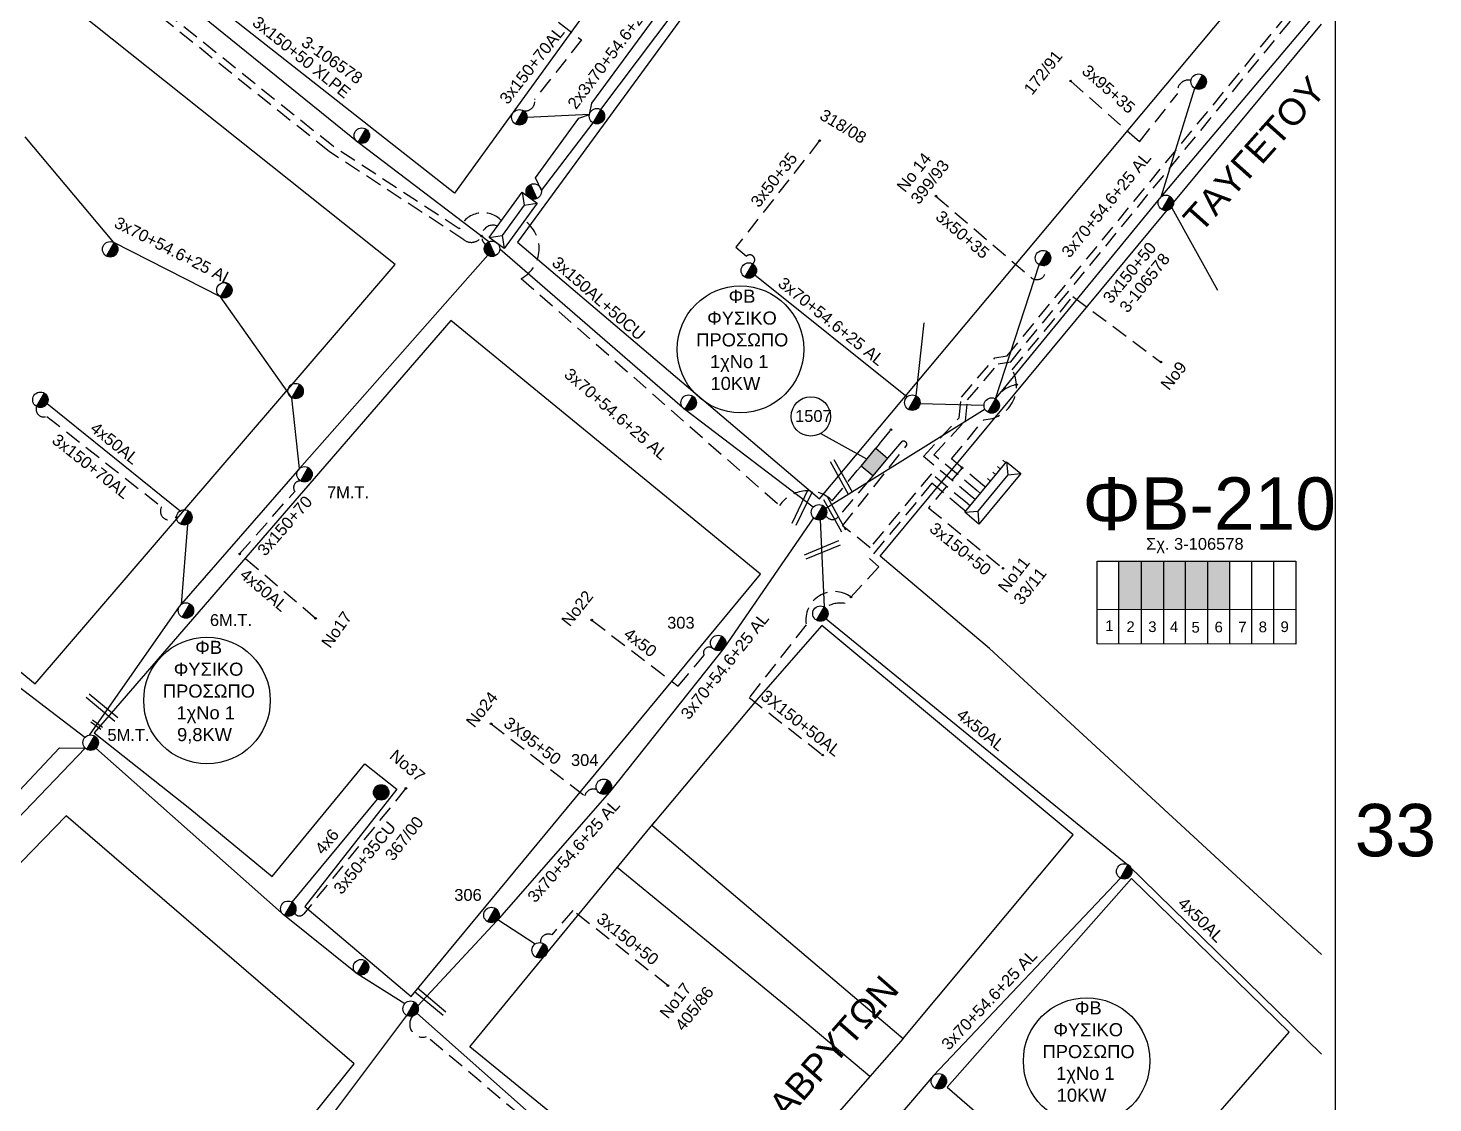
# Model space of a CAD drawing. Header units: millimetres. Extents: x 1020 to 3238, y 796 to 1818.
# Drawn here: x 2811.5 to 3026, y 950.6 to 1114.7 of the extents above; entities that cross this region are included whole.
import ezdxf
from ezdxf.enums import TextEntityAlignment as Align

# ---------------------------------------------------------------- set-up
doc = ezdxf.new("R2010")
doc.units = ezdxf.units.MM
doc.linetypes.add('DASHED', pattern=[19.05, 12.7, -6.35])
for name, color, linetype, lineweight in [('3x150+50', 7, 'Continuous', 30), ('3x150+50 XLPE', 7, 'SYN_LINE', 30), ('3X150+50AL', 7, 'Continuous', 30), ('3x150+70', 7, 'Continuous', 30), ('3x150+70AL', 7, 'DASHED', 30), ('3x150AL+50CU', 7, 'Continuous', 30), ('3x50+35', 7, 'Continuous', 30), ('3x70+54.6+25 AL', 7, 'SYN_LINE', 30), ('3x95+35', 7, 'Continuous', 30), ('3X95+50', 7, 'Continuous', 30), ('4x50', 7, 'Continuous', 30), ('4x50+16', 7, 'Continuous', 30), ('4x50+16AL', 7, 'Continuous', 30), ('4x50AL', 7, 'Continuous', 30), ('Υπόβαθρο ΔΕΗ', 7, 'Continuous', 30)]:
    doc.layers.add(name, color=color, linetype=linetype, lineweight=lineweight)
for name, color, linetype in [('3x50+35CU', 7, 'Continuous'), ('Link Box 4 Διευθύνσεων', 7, 'Continuous'), ('Pillar OTE', 7, 'Continuous'), ('text οδών', 7, 'Continuous'), ('text_kalodion', 7, 'Continuous'), ('Άγνωστα', 7, 'Continuous'), ('ΑΓΝΩΣΤΟ ΕΝΑΕΡΙΟ ΚΑΛΩΔΙΟ', 7, 'Continuous'), ('Επιγραφές - Σχήματα', 7, 'Continuous'), ('Καλώδια ΧΤ   3x150AL+50CU', 7, 'DASHED'), ('Μηχανική τομή', 7, 'Continuous'), ('Στύλος Ξύλινος', 7, 'Continuous'), ('Στύλος Ξύλινος @ 1', 7, 'Continuous'), ('Στύλος ΦΜ', 7, 'Continuous'), ('Στύλος ΦΜ @ 1', 7, 'Continuous'), ('Συνδέσεις', 7, 'Continuous'), ('Τομή', 7, 'Continuous'), ('Υποσταθμός εναέριος 2 στύλων', 7, 'Continuous'), ('Υποσταθμός πόλεως', 7, 'Continuous')]:
    doc.layers.add(name, color=color, linetype=linetype)
doc.styles.add('arial', font='arial.ttf')
doc.styles.get("Standard").update_dxf_attribs({"font": 'arial.ttf'})
doc.linetypes.add('SYN_LINE', pattern='A,0.5,-0.0001,["/\\/\\/\\/",Standard,S=0.1,R=0,X=0,Y=-0.05],-0.25', length=0.7501)

# ---------------------------------------------------------------- blocks, each defined once
blk = doc.blocks.new('ΥΠΑΡΧΩΝ ΤΣΙΜΕΝΤΕΝΙΟΣ ΣΤΥΛΟΣ')
at = {"layer": 'Στύλος ΦΜ'}
blk.add_hatch(color=7, dxfattribs=at).paths.add_polyline_path([(-1.29, -2.28, 0.574793), (2.62, 0, 0.268822), (1.3, 2.27)])
at = {"layer": 'Στύλος ΦΜ', "color": 7}
blk.add_line((-1.29, -2.28), (1.3, 2.27), dxfattribs=at)
blk.add_circle((0, 0), 2.62, dxfattribs=at)
at = {"layer": 'Στύλος ΦΜ', "flags": 4}
for tag, p in [('ΑΡΙΘΜΟΣ', (-4.68, 8.05)), ('ΤΥΠΟΣ', (-4.91, 3.03))]:
    blk.add_attdef(tag, p, '', height=4, dxfattribs=at)
blk = doc.blocks.new('ΥΠΟΣΤΑΘΜΟΣ ΕΝΑΕΡΙΟΣ ΕΠΙ 2 ΣΤΥΛΩΝ')
at = {"layer": 'Υποσταθμός εναέριος 2 στύλων', "linetype": 'Continuous'}
for points in [[(-11.97, -2.11, 0.574793), (-8.45, -0.07, 0.268822), (-9.64, 1.98)], [(9.68, -2.15, 0.574793), (13.19, -0.1, 0.268822), (12.01, 1.95)]]:
    blk.add_hatch(color=256, dxfattribs=at).paths.add_polyline_path(points)
for p, q in [((-11.97, -2.11), (-9.64, 1.98)), ((9.68, -2.15), (12.01, 1.95))]:
    blk.add_line(p, q, dxfattribs=at)
for centre in [(-10.81, -0.07), (10.84, -0.1)]:
    blk.add_circle(centre, 2.36, dxfattribs=at)
at = {"layer": 'Υποσταθμός πόλεως', "linetype": 'Continuous', "ltscale": 40}
blk.add_lwpolyline([(-8.57, 2.82), (8.57, 2.82), (8.57, -2.82), (-8.57, -2.82)], close=True, dxfattribs=at)
for points in [[(-5.75, 0), (-8.57, 2.82)], [(-8.57, -2.82), (-5.75, 0)], [(-5.75, 0), (5.75, 0)], [(5.75, 0), (8.57, 2.82)], [(8.57, -2.82), (5.75, 0)]]:
    blk.add_lwpolyline(points, dxfattribs=at)
at = {"layer": 'Υποσταθμός εναέριος 2 στύλων', "ltscale": 40, "flags": 1}
for tag, p in [('ΜΕΤΑΣΧΗΜΑΤΙΣΜΟΣ', (14.09, 2.51)), ('ΙΣΧΥΣ', (14.07, -0.28)), ('ΑΡΙΘΜΟΣ', (14.19, -3))]:
    blk.add_attdef(tag, p, '', height=1.8, dxfattribs=at)
blk = doc.blocks.new('ΥΠΑΡΧΩΝ ΞΥΛΙΝΟΣ ΣΤΥΛΟΣ')
at = {"layer": 'Στύλος Ξύλινος'}
h = blk.add_hatch(color=7, dxfattribs=at)
h.paths.add_polyline_path([(-2.62, 0, 0.270008), (-1.29, -2.28), (1.3, 2.27, 0.576266)])
h.paths.add_polyline_path([(-1.29, -2.28, 0.574793), (2.62, 0, 0.268822), (1.3, 2.27)])
at = {"layer": 'Στύλος Ξύλινος', "color": 7}
blk.add_line((-1.29, -2.28), (1.3, 2.27), dxfattribs=at)
blk.add_circle((0, 0), 2.62, dxfattribs=at)
at = {"layer": 'Στύλος Ξύλινος', "flags": 4}
for tag, p in [('ΑΡΙΘΜΟΣ', (-4.91, 8.6)), ('ΤΥΠΟΣ', (-4.85, 3.39))]:
    blk.add_attdef(tag, p, '', height=4, dxfattribs=at)
blk = doc.blocks.new('LINK BOX 4 ΑΝΑΧΩΡΗΣΕΩΝ')
at = {"layer": 'Link Box 4 Διευθύνσεων', "ltscale": 40}
blk.add_hatch(color=256, dxfattribs=at).paths.add_polyline_path([(-3.54, 0), (-3.54, -4.67), (3.54, -4.67), (3.54, 0)])
for p, q in [((-3.54, 0), (-5.33, 0)), ((5.33, 0), (3.54, 0)), ((-3.54, -4.67), (-5.33, -4.67)), ((5.33, -4.67), (3.54, -4.67))]:
    blk.add_line(p, q, dxfattribs=at)
blk.add_lwpolyline([(-3.54, -4.67), (-3.54, 0), (3.54, 0), (3.54, -4.67)], close=True, dxfattribs=at)
blk = doc.blocks.new('ΥΠΟΣΤΑΘΜΟΣ ΠΟΛΕΩΣ 9 ΑΝΑΧΩΡΗΣΕΩΝ')
at = {"layer": 'Υποσταθμός πόλεως', "ltscale": 40}
for p, q in [((-9.63, -2.82), (-9.63, -4)), ((-7.12, -2.82), (-7.12, -4)), ((-4.84, -2.82), (-4.84, -4)), ((-2.36, -2.82), (-2.36, -4)), ((0.09, -2.82), (0.09, -4)), ((2.55, -2.82), (2.55, -4)), ((5.02, -2.82), (5.02, -4)), ((7.48, -2.82), (7.48, -4)), ((9.61, -2.82), (9.61, -4))]:
    blk.add_line(p, q, dxfattribs=at)
blk.add_lwpolyline([(-10.02, 2.82), (10.02, 2.82), (10.02, -2.82), (-10.02, -2.82)], close=True, dxfattribs=at)
for points in [[(-7.21, 0), (-10.02, 2.82)], [(-10.02, -2.82), (-7.21, 0)], [(-7.21, 0), (7.21, 0)], [(7.21, 0), (10.02, 2.82)], [(10.02, -2.82), (7.21, 0)]]:
    blk.add_lwpolyline(points, dxfattribs=at)
at = {"layer": 'Υποσταθμός πόλεως', "linetype": 'SYN_LINE', "ltscale": 40, "flags": 1}
for tag, p in [('ΜΕΤΑΣΧΗΜΑΤΙΣΜΟΣ', (10.79, 1.71)), ('ΙΣΧΥΣ', (10.77, -1.08)), ('ΑΡΙΘΜΟΣ', (10.89, -3.8))]:
    blk.add_attdef(tag, p, '', height=1.8, dxfattribs=at)
blk = doc.blocks.new('ΤΟΜΗ')
at = {"layer": 'Τομή', "ltscale": 40}
for p, q in [((-5.68, 0), (17.06, 0)), ((-5.68, -2.77), (17.06, -2.77))]:
    blk.add_line(p, q, dxfattribs=at)
blk = doc.blocks.new('_ΣΥΝΔΕΣΗ')
at = {"layer": 'Συνδέσεις', "linetype": 'SYN_LINE', "ltscale": 40}
blk.add_hatch(color=256, dxfattribs=at).paths.add_polyline_path([(0.5, -0.01, 1), (-0.5, -0.01, 1)])
at = {"layer": 'Συνδέσεις'}
blk.add_circle((0, -0.01), 0.5, dxfattribs=at)
blk = doc.blocks.new('ΜΗΧΑΝΙΚΗ ΤΟΜΗ')
at = {"layer": 'Μηχανική τομή', "ltscale": 40}
for p, q in [((-1.89, 0.78), (5.68, 0.78)), ((-1.89, -0.78), (5.68, -0.78))]:
    blk.add_line(p, q, dxfattribs=at)

msp = doc.modelspace()

# ---------------------------------------------------------------- hatches: boundary and pattern name
at = {"layer": 'Καλώδια ΧΤ   3x150AL+50CU', "linetype": 'DASHED', "lineweight": -3, "ltscale": 0.2}
h = msp.add_hatch(color=6, dxfattribs=at)
h.dxf.hatch_style = 1
h.paths.add_polyline_path([(2981.52, 1033.31), (2978.08, 1033.31), (2978.08, 1025.95), (2981.51, 1025.95)])
h = msp.add_hatch(color=27, dxfattribs=at)
h.dxf.hatch_style = 1
h.paths.add_polyline_path([(2981.51, 1025.95), (2984.95, 1025.95), (2984.95, 1033.31), (2981.52, 1033.31)])
h = msp.add_hatch(color=85, dxfattribs=at)
h.dxf.hatch_style = 1
h.paths.add_polyline_path([(2988.25, 1033.31), (2984.95, 1033.31), (2984.95, 1025.95), (2988.25, 1025.94)])
h = msp.add_hatch(color=1, dxfattribs=at)
h.dxf.hatch_style = 1
h.paths.add_polyline_path([(2988.25, 1025.94), (2991.64, 1025.94), (2991.64, 1033.31), (2988.25, 1033.31)])
h = msp.add_hatch(color=62, dxfattribs=at)
h.dxf.hatch_style = 1
h.paths.add_polyline_path([(2991.64, 1025.94), (2995.03, 1025.94), (2995.04, 1033.31), (2991.64, 1033.31)])

# ---------------------------------------------------------------- linework, layer by layer
at = {"lineweight": -3}
msp.add_lwpolyline([(1059.16, 1801.46), (3011.12, 1801.46), (3011.12, 806.84), (1059.16, 806.84)], close=True, dxfattribs=at)
at = {"lineweight": -3, "ltscale": 0.2}
for centre in [(2920.27, 1065.63), (2838.78, 1012.02), (2973.15, 956.97)]:
    msp.add_circle(centre, 9.67, dxfattribs=at)
at = {"layer": '3x150+50', "color": 6, "linetype": 'DASHED', "lineweight": -3, "ltscale": 0.2}
msp.add_lwpolyline([(2955.67, 1043.07), (2948.21, 1049.26), (2953.66, 1055.16), (2954.01, 1058.35), (2959.11, 1064.32), (2961.03, 1064.65), (3006.73, 1120.3, -0.31202), (3009, 1123.9, -0.31202)], format="xyb", dxfattribs=at)
at = {"layer": '3x150+50', "color": 27, "linetype": 'DASHED', "lineweight": -3, "ltscale": 0.2}
msp.add_lwpolyline([(2956.45, 1044.02), (2949.82, 1049.52), (2954.62, 1054.72), (2954.97, 1057.93), (2959.63, 1063.4), (2961.56, 1063.73), (3007.74, 1119.96)], dxfattribs=at)
at = {"layer": '3x150+50', "color": 62, "linetype": 'DASHED', "lineweight": -3, "ltscale": 0.2}
for points in [[(2957.24, 1044.96), (2952.51, 1048.89), (2957.43, 1054.89, 0.566209), (2961.79, 1062.51), (2971.06, 1073.7), (2984.5, 1063.69)], [(2962.44, 1060.24, 0.209659), (2959.24, 1058.08, -1.685912)]]:
    msp.add_lwpolyline(points, format="xyb", dxfattribs=at)
at = {"layer": '3x150+50', "color": 85, "linetype": 'DASHED', "lineweight": -3, "ltscale": 0.2}
for points in [[(2954.88, 1042.12), (2949.43, 1046.64), (2940.06, 1035.35), (2935.87, 1038.68), (2945.65, 1050.93, 0.784298), (2944.85, 1051.49), (2943.32, 1049.72)], [(2939.9, 1045.63), (2935.26, 1040.09, -0.499717), (2933.31, 1040.2, -1.106299)], [(2909.18, 968.5), (2894.68, 979.95), (2891.43, 976.24, 0.592103), (2889.72, 975.05, -32.003081)]]:
    msp.add_lwpolyline(points, format="xyb", dxfattribs=at)
msp.add_lwpolyline([(2941.53, 1051.22), (2943.26, 1053.35)], dxfattribs=at)
at = {"layer": '3x150+50', "color": 62, "linetype": 'DASHED', "lineweight": -3, "ltscale": 0.2}
msp.add_lwpolyline([(2954.12, 1047.56), (2949, 1041.44), (2960.37, 1032.21)], dxfattribs=at)
at = {"layer": '3x150+50', "color": 1, "linetype": 'DASHED', "lineweight": -3, "ltscale": 0.2}
msp.add_lwpolyline([(2954.2, 1041.3), (2949.52, 1045.18), (2940, 1033.72), (2941.39, 1032.43), (2936.27, 1026.85, 0.189457), (2933.24, 1026.19, -35.831577)], format="xyb", dxfattribs=at)
at = {"layer": '3x150+50 XLPE', "color": 62, "linetype": 'DASHED', "lineweight": -3, "ltscale": 0.2}
msp.add_lwpolyline([(2883.76, 1085.27, 0.544384), (2877.31, 1084.04), (2858.03, 1096.63), (2788.52, 1152.28, -0.333181), (2789.91, 1162.23), (2806.19, 1192.05, 0.495779), (2805.28, 1194.08)], format="xyb", dxfattribs=at)
at = {"layer": '3x150+50 XLPE', "color": 2, "linetype": 'DASHED', "lineweight": -3, "ltscale": 0.2}
for points in [[(2880.75, 1082.92, -0.475461), (2878.02, 1082.37), (2857.44, 1095.82), (2786.53, 1152.59, -0.358511), (2785.43, 1157.82, -2.669737)], [(2881.32, 1081.6, -0.854531), (2883.16, 1084.44, 4.287496)]]:
    msp.add_lwpolyline(points, format="xyb", dxfattribs=at)
at = {"layer": '3X150+50AL', "color": 1, "linetype": 'DASHED', "lineweight": -3, "ltscale": 0.2}
msp.add_lwpolyline([(2937.16, 1027.82, 0.671295), (2930.32, 1023.58), (2921.6, 1012.49), (2932.83, 1003.69)], format="xyb", dxfattribs=at)
at = {"layer": '3x150+70', "color": 85, "linetype": 'DASHED', "lineweight": -3, "ltscale": 0.2}
msp.add_lwpolyline([(2843.77, 1034.4), (2852.18, 1043.95, -0.624269), (2853.09, 1045.53, 2.47624)], format="xyb", dxfattribs=at)
at = {"layer": '3x150+70AL', "color": 151, "linetype": 'DASHED', "lineweight": -3, "ltscale": 0.2}
msp.add_lwpolyline([(2886.44, 1120.22), (2895.99, 1112.87), (2888.82, 1103.78, -0.547401), (2887.07, 1102.07, 3.812597)], format="xyb", dxfattribs=at)
at = {"layer": '3x150+70AL', "color": 85, "linetype": 'DASHED', "lineweight": -3, "ltscale": 0.2}
msp.add_lwpolyline([(2812.75, 1056.91, 0.662771), (2814.31, 1055.4), (2831.84, 1041.59, 1.003745), (2834.17, 1040.26, 96.686357)], format="xyb", dxfattribs=at)
at = {"layer": '3x150+70AL', "color": 27, "linetype": 'DASHED', "lineweight": -3, "ltscale": 0.2}
msp.add_lwpolyline([(2957.5, 887.69, -0.625781), (2953.66, 892.54), (2872.33, 960.71, -0.733543), (2870.15, 963.82, -1.692301)], format="xyb", dxfattribs=at)
at = {"layer": '3x150AL+50CU', "color": 5, "linetype": 'DASHED', "lineweight": -3, "ltscale": 0.2}
msp.add_lwpolyline([(2887.25, 1085.29, -0.566351), (2886.78, 1076.45), (2926.24, 1041.8, -0.464841), (2934.28, 1042.5), (2938.11, 1047.13)], format="xyb", dxfattribs=at)
at = {"layer": '3x50+35', "color": 62, "linetype": 'DASHED', "lineweight": -3, "ltscale": 0.2}
for points in [[(2932.36, 1097.49), (2919.57, 1081.21), (2921.19, 1079.86, -1.055912), (2922.13, 1078.68, 13.129257)], [(2950.13, 1089.02), (2964.65, 1076.6, 0.873922), (2966.65, 1078.39, 1.841767)]]:
    msp.add_lwpolyline(points, format="xyb", dxfattribs=at)
at = {"layer": '3x50+35CU', "color": 27, "linetype": 'DASHED', "lineweight": -3, "ltscale": 0.2}
msp.add_lwpolyline([(2869.16, 998.61), (2853.55, 979.44, -0.54591), (2852.17, 979.57, -1.566157)], format="xyb", dxfattribs=at)
at = {"layer": '3x70+54.6+25 AL', "color": 30, "linetype": 'SYN_LINE', "lineweight": -3, "ltscale": 15}
msp.add_lwpolyline([(2889.86, 1089.9), (2888.95, 1091.82), (2895.6, 1100.91), (2897.2, 1101.5), (2897.56, 1103.21), (2910.81, 1121.21), (2912.41, 1122.29)], dxfattribs=at)
at = {"layer": '3x70+54.6+25 AL', "color": 151, "linetype": 'SYN_LINE', "lineweight": -3, "ltscale": 20}
msp.add_lwpolyline([(2898.92, 1102.24), (2912.94, 1120.87)], dxfattribs=at)
at = {"layer": '3x70+54.6+25 AL', "color": 62, "linetype": 'SYN_LINE', "lineweight": -3, "ltscale": 20}
for points in [[(2959.24, 1058.08), (2984.53, 1088.92), (3009, 1117.85)], [(2984.53, 1088.92), (2989.68, 1105.48)], [(2986.17, 1087.24), (2993.12, 1074.68)], [(2959.24, 1058.08), (2965.9, 1078.53)], [(2945.71, 1058.34), (2922.48, 1076.95)], [(2957.63, 1056.48), (2933.3, 1041.31)]]:
    msp.add_lwpolyline(points, dxfattribs=at)
at = {"layer": '3x70+54.6+25 AL', "color": 151, "linetype": 'SYN_LINE', "lineweight": -3, "ltscale": 15}
msp.add_lwpolyline([(2889.86, 1089.9), (2897.76, 1100.19)], dxfattribs=at)
at = {"layer": '3x70+54.6+25 AL', "color": 85, "linetype": 'SYN_LINE', "lineweight": -3, "ltscale": 20}
for points in [[(2852.89, 1047.44), (2851.73, 1058.24), (2840.85, 1073.63), (2824.57, 1081.92), (2810.99, 1098.08)], [(2931.45, 1039.91), (2917.74, 1020.03), (2900.24, 998.03), (2883.03, 978.4), (2870.99, 965.38)]]:
    msp.add_lwpolyline(points, dxfattribs=at)
at = {"layer": '3x70+54.6+25 AL', "color": 2, "linetype": 'SYN_LINE', "lineweight": -3, "ltscale": 20}
msp.add_lwpolyline([(2931.39, 1041.54), (2911.77, 1056.46), (2883.49, 1080.92)], dxfattribs=at)
at = {"layer": '3x70+54.6+25 AL', "color": 62, "linetype": 'SYN_LINE', "lineweight": -3, "ltscale": 10}
for points in [[(2947.11, 1058.51), (2948.33, 1069.7)], [(2957.47, 1057.06), (2947.69, 1057.33)]]:
    msp.add_lwpolyline(points, dxfattribs=at)
at = {"layer": '3x70+54.6+25 AL', "color": 30, "linetype": 'SYN_LINE', "lineweight": -3, "ltscale": 20}
for points in [[(2781.74, 960.17), (2780.68, 963.3), (2797.01, 983.79), (2800.5, 984.27), (2800.06, 987.6), (2816.26, 1004.8), (2820.18, 1004.76)], [(2810.27, 892.67), (2830.2, 913.37), (2847.01, 934.2), (2869.3, 963.94)]]:
    msp.add_lwpolyline(points, dxfattribs=at)
at = {"layer": '3x70+54.6+25 AL', "color": 5, "linetype": 'SYN_LINE', "lineweight": -3, "ltscale": 20}
msp.add_lwpolyline([(2781.74, 960.17), (2800.5, 984.27), (2820.18, 1004.76)], dxfattribs=at)
at = {"layer": '3x70+54.6+25 AL', "color": 27, "linetype": 'SYN_LINE', "lineweight": -3, "ltscale": 20}
msp.add_lwpolyline([(2851.77, 981.25), (2864.8, 996.97)], dxfattribs=at)
at = {"layer": '3x70+54.6+25 AL', "color": 1, "linetype": 'SYN_LINE', "lineweight": -3, "ltscale": 20}
msp.add_lwpolyline([(2978.3, 984.91), (2949.78, 954.76), (2930.08, 931.72)], dxfattribs=at)
at = {"layer": '3x70+54.6+25 AL', "color": 85, "linetype": 'SYN_LINE', "lineweight": -3, "ltscale": 8}
msp.add_lwpolyline([(2883.2, 978.6), (2888.93, 974.85)], dxfattribs=at)
at = {"layer": '3x95+35', "color": 62, "linetype": 'DASHED', "lineweight": -3, "ltscale": 0.2}
msp.add_lwpolyline([(2970.71, 1106.58), (2981.24, 1097.33), (2987.06, 1104.67, -0.556513), (2989.09, 1106.69, -160.906098)], format="xyb", dxfattribs=at)
at = {"layer": '3X95+50', "color": 85, "linetype": 'DASHED', "lineweight": -3, "ltscale": 0.2}
msp.add_lwpolyline([(2882.18, 1008.46), (2896.49, 997.46, -0.457922), (2898.29, 998.41, 4.763484)], format="xyb", dxfattribs=at)
at = {"layer": '4x50', "color": 151, "linetype": 'Continuous', "lineweight": -3, "ltscale": 0.2}
msp.add_lwpolyline([(2897.2, 1101.5), (2887.66, 1101.03)], dxfattribs=at)
at = {"layer": '4x50', "color": 85, "linetype": 'DASHED', "lineweight": -3, "ltscale": 0.2}
msp.add_lwpolyline([(2897.56, 1024.28), (2910.75, 1014.2), (2914.7, 1018.93, -0.783084), (2916.02, 1019.99, -59.136415)], format="xyb", dxfattribs=at)
at = {"layer": '4x50+16', "color": 5, "linetype": 'Continuous', "lineweight": -3, "ltscale": 0.2}
msp.add_lwpolyline([(2820.14, 1006.38), (2791.06, 1028.57), (2764.81, 1050.68), (2734.85, 1076.1)], dxfattribs=at)
at = {"layer": '4x50+16AL', "color": 85, "linetype": 'Continuous', "lineweight": -3, "ltscale": 0.2}
for points in [[(2881.67, 1079.99), (2852.89, 1047.44), (2834.54, 1026.36), (2820.8, 1006.75)], [(2835.8, 1038.9), (2834.83, 1026.69)]]:
    msp.add_lwpolyline(points, dxfattribs=at)
at = {"layer": '4x50AL', "color": 85, "linetype": 'Continuous', "lineweight": -3, "ltscale": 0.2}
msp.add_lwpolyline([(2814.35, 1057.34), (2834.66, 1040.95)], dxfattribs=at)
at = {"layer": '4x50AL', "color": 1, "linetype": 'Continuous', "lineweight": -3, "ltscale": 0.2}
for points in [[(2932.45, 1039.59), (2933.06, 1026.31)], [(2933.34, 1024.48), (2979.46, 986.95), (3009, 958.04)]]:
    msp.add_lwpolyline(points, dxfattribs=at)
at = {"layer": '4x50AL', "color": 85, "linetype": 'DASHED', "lineweight": -3, "ltscale": 0.2}
msp.add_lwpolyline([(2855.36, 1024.56), (2843.77, 1034.4)], dxfattribs=at)
at = {"layer": '4x50AL', "color": 27, "linetype": 'Continuous', "lineweight": -3, "ltscale": 0.2}
msp.add_lwpolyline([(2868.99, 965.73), (2861.74, 970.27), (2850.61, 979.21), (2821.82, 1004.73)], dxfattribs=at)
at = {"layer": '4x50AL', "color": 30, "linetype": 'Continuous', "lineweight": -3, "ltscale": 0.2}
msp.add_lwpolyline([(2955.3, 892.7), (2930.13, 913.46), (2897.45, 940.66), (2870.83, 964.27)], dxfattribs=at)
at = {"layer": 'Pillar OTE', "lineweight": -3, "ltscale": 40}
for points in [[(2974.75, 1020.67), (2974.75, 1033.31), (3005.08, 1033.31), (3005.08, 1020.64), (2974.75, 1020.67)], [(2978.07, 1020.67), (2978.08, 1033.31)], [(2981.51, 1020.67), (2981.52, 1033.31)], [(2984.95, 1020.66), (2984.95, 1033.31)], [(2988.25, 1020.66), (2988.25, 1033.31)], [(2991.64, 1020.66), (2991.64, 1033.31)], [(2995.03, 1020.65), (2995.04, 1033.31)], [(2998.37, 1020.65), (2998.37, 1033.31)], [(3001.76, 1020.65), (3001.76, 1033.31)], [(2974.75, 1025.96), (3005.08, 1025.93)]]:
    msp.add_lwpolyline(points, dxfattribs=at)
at = {"layer": 'ΑΓΝΩΣΤΟ ΕΝΑΕΡΙΟ ΚΑΛΩΔΙΟ', "color": 6, "linetype": 'Continuous', "lineweight": -3, "ltscale": 0.2}
msp.add_lwpolyline([(2881.83, 1082.05), (2861.86, 1097.23), (2836.84, 1117.44), (2810.06, 1138.16), (2786.69, 1157.88)], dxfattribs=at)
at = {"layer": 'Υπόβαθρο ΔΕΗ', "color": 7, "lineweight": -3}
for points in [[(3003.56, 1127.88), (2953.9, 1174.39), (2886.22, 1081.99), (2932.32, 1042.8)], [(2812.54, 1014.58), (2867.53, 1078.58), (2794.49, 1136.72), (2750.47, 1065.53)], [(2836.18, 995.51), (2848.72, 985.14), (2862.91, 1002.35), (2867.79, 998.49), (2853.73, 980.58), (2869.95, 966.82), (2923.31, 1031.3), (2876.03, 1070.03), (2821.55, 1007.1)], [(2932.69, 1023.47), (2923.03, 1012.43), (2906.74, 993), (2945.11, 960.44), (2971.11, 991.5)], [(2951.83, 953), (2977.39, 930.87), (3004.1, 961.36), (2980.02, 984.82)]]:
    msp.add_lwpolyline(points, close=True, dxfattribs=at)
for points in [[(2912.3, 1138.79), (2876.61, 1089.48), (2800.9, 1148.91)], [(3009, 973.22), (2958.31, 1019.94), (2941.6, 1034.07), (3009, 1115.28)], [(2788.44, 943.35), (2792.49, 947.97), (2782.36, 957.29), (2769.4, 943.13), (2818.43, 903.15), (2861.24, 956.53), (2817.28, 994.41), (2786.5, 962.79), (2796.85, 954.19), (2799.93, 958.22)], [(2945.11, 960.44), (2916.87, 928.18), (2878.94, 959.16), (2907.12, 993.45)], [(2940.04, 954.64), (2927.87, 964.83), (2901.44, 986.54)]]:
    msp.add_lwpolyline(points, dxfattribs=at)
at = {"layer": 'Υπόβαθρο ΔΕΗ', "lineweight": -3}
msp.add_lwpolyline([(2939.55, 1048.85), (2932.47, 1052.77)], dxfattribs=at)
msp.add_circle((2931.02, 1055.39), 3, dxfattribs=at)

# ---------------------------------------------------------------- block references
at = {"layer": 'Link Box 4 Διευθύνσεων', "lineweight": -3, "xscale": 0.4999999999999998, "yscale": 0.4999999999999998, "zscale": 0.4999999999999998, "rotation": 50.06124215148231}
msp.add_blockref('LINK BOX 4 ΑΝΑΧΩΡΗΣΕΩΝ', (2939.82, 1049.17), dxfattribs=at)
at = {"layer": 'Μηχανική τομή', "lineweight": -3, "xscale": 0.2499999999999677, "yscale": 0.2499999999999677, "zscale": 0.2499999999999677, "rotation": 324.1037806745974}
msp.add_blockref('ΜΗΧΑΝΙΚΗ ΤΟΜΗ', (2821.54, 1008.63), dxfattribs=at)
at = {"layer": 'Στύλος Ξύλινος @ 1', "lineweight": -3, "ltscale": 40, "xscale": 0.4499999999998181, "yscale": 0.4499999999998181, "zscale": 0.4499999999998181}
msp.add_blockref('ΥΠΑΡΧΩΝ ΞΥΛΙΝΟΣ ΣΤΥΛΟΣ', (2865.38, 997.99), dxfattribs=at)
at = {"layer": 'Στύλος ΦΜ @ 1', "lineweight": -3, "ltscale": 40}
for p, xscale, yscale, zscale in [((2990.26, 1106.5), 0.4499999999998181, 0.4499999999998181, 0.4499999999998181), ((2886.49, 1101.05), 0.4499999999998375, 0.4499999999998375, 0.4499999999998375), ((2898.34, 1101.22), 0.4499999999998375, 0.4499999999998375, 0.4499999999998375), ((2862.44, 1098.26), 0.4499999999998375, 0.4499999999998375, 0.4499999999998375), ((2985.25, 1087.99), 0.4499999999998181, 0.4499999999998181, 0.4499999999998181), ((2823.99, 1080.9), 0.4499999999998181, 0.4499999999998181, 0.4499999999998181), ((2966.49, 1079.56), 0.4499999999998181, 0.4499999999998181, 0.4499999999998181), ((2921.54, 1077.66), 0.4499999999998181, 0.4499999999998181, 0.4499999999998181), ((2841.44, 1074.66), 0.4499999999998181, 0.4499999999998181, 0.4499999999998181), ((2852.31, 1059.26), 0.4499999999998181, 0.4499999999998181, 0.4499999999998181), ((2813.33, 1057.93), 0.4499999999998181, 0.4499999999998181, 0.4499999999998181), ((2912.35, 1057.48), 0.4499999999998181, 0.4499999999998181, 0.4499999999998181), ((2946.52, 1057.49), 0.4499999999998181, 0.4499999999998181, 0.4499999999998181), ((2958.65, 1057.06), 0.4499999999998181, 0.4499999999998181, 0.4499999999998181), ((2835.32, 1039.97), 0.4499999999998181, 0.4499999999998181, 0.4499999999998181), ((2932.27, 1040.75), 0.4499999999998027, 0.4499999999998027, 0.4499999999998027), ((2932.48, 1025.29), 0.4499999999998027, 0.4499999999998027, 0.4499999999998027), ((2978.88, 985.93), 0.4499999999998027, 0.4499999999998027, 0.4499999999998027), ((2851.19, 980.23), 0.449999999999857, 0.449999999999857, 0.449999999999857), ((2889.59, 973.88), 0.449999999999857, 0.449999999999857, 0.449999999999857), ((2862.32, 971.3), 0.449999999999857, 0.449999999999857, 0.449999999999857), ((2869.88, 964.97), 0.449999999999857, 0.449999999999857, 0.449999999999857), ((2950.57, 953.88), 0.4499999999998027, 0.4499999999998027, 0.4499999999998027)]:
    msp.add_blockref('ΥΠΑΡΧΩΝ ΤΣΙΜΕΝΤΕΝΙΟΣ ΣΤΥΛΟΣ', p, dxfattribs=dict(at, xscale=xscale, yscale=yscale, zscale=zscale))
ref = msp.add_blockref('ΥΠΑΡΧΩΝ ΤΣΙΜΕΝΤΕΝΙΟΣ ΣΤΥΛΟΣ', (2853.67, 1046.56), dxfattribs=dict(at, xscale=0.4499999999998181, yscale=0.4499999999998181, zscale=0.4499999999998181))
ref.add_attrib('ΤΥΠΟΣ', '7M.T.', (2857.11, 1042.89), dxfattribs={"layer": 'Στύλος ΦΜ', "height": 1.8, "flags": 4})
ref = msp.add_blockref('ΥΠΑΡΧΩΝ ΤΣΙΜΕΝΤΕΝΙΟΣ ΣΤΥΛΟΣ', (2835.56, 1025.76), dxfattribs=dict(at, xscale=0.449999999999842, yscale=0.449999999999842, zscale=0.449999999999842))
ref.add_attrib('ΤΥΠΟΣ', '6M.T.', (2839.23, 1023.4), dxfattribs={"layer": 'Στύλος ΦΜ', "height": 1.8, "rotation": 360, "flags": 4})
ref = msp.add_blockref('ΥΠΑΡΧΩΝ ΤΣΙΜΕΝΤΕΝΙΟΣ ΣΤΥΛΟΣ', (2916.86, 1020.81), dxfattribs=dict(at, xscale=0.449999999999857, yscale=0.449999999999857, zscale=0.449999999999857))
ref.add_attrib('ΤΥΠΟΣ', '303', (2909.07, 1022.99), dxfattribs={"layer": 'Στύλος ΦΜ', "height": 1.8, "flags": 4})
ref = msp.add_blockref('ΥΠΑΡΧΩΝ ΤΣΙΜΕΝΤΕΝΙΟΣ ΣΤΥΛΟΣ', (2821.01, 1005.59), dxfattribs=dict(at, xscale=0.4499999999997993, yscale=0.4499999999997993, zscale=0.4499999999997993))
ref.add_attrib('ΤΥΠΟΣ', '5M.T.', (2823.57, 1005.85), dxfattribs={"layer": 'Στύλος ΦΜ', "height": 1.8, "flags": 4})
ref = msp.add_blockref('ΥΠΑΡΧΩΝ ΤΣΙΜΕΝΤΕΝΙΟΣ ΣΤΥΛΟΣ', (2899.39, 998.85), dxfattribs=dict(at, xscale=0.449999999999857, yscale=0.449999999999857, zscale=0.449999999999857))
ref.add_attrib('ΤΥΠΟΣ', '304', (2894.38, 1002.03), dxfattribs={"layer": 'Στύλος ΦΜ', "height": 1.8, "flags": 4})
ref = msp.add_blockref('ΥΠΑΡΧΩΝ ΤΣΙΜΕΝΤΕΝΙΟΣ ΣΤΥΛΟΣ', (2882.23, 979.27), dxfattribs=dict(at, xscale=0.449999999999857, yscale=0.449999999999857, zscale=0.449999999999857))
ref.add_attrib('ΤΥΠΟΣ', '306', (2876.55, 981.44), dxfattribs={"layer": 'Στύλος ΦΜ', "height": 1.8, "flags": 4})
at = {"layer": 'Συνδέσεις', "lineweight": -3, "xscale": 0.25, "yscale": 0.25, "zscale": 0.25}
for p in [(2970.72, 1106.59), (2932.36, 1097.49), (2950.13, 1089.02), (2880.75, 1082.92), (2984.5, 1063.69), (2962.44, 1060.25), (2943.26, 1053.35), (2954.12, 1047.56), (2843.77, 1034.4), (2960.38, 1032.21), (2937.16, 1027.82), (2855.36, 1024.56), (2897.56, 1024.29), (2882.18, 1008.46), (2932.83, 1003.69), (2869.16, 998.61), (2909.18, 968.5)]:
    msp.add_blockref('_ΣΥΝΔΕΣΗ', p, dxfattribs=at)
at = {"layer": 'Τομή', "lineweight": -3}
for p, xscale, yscale, zscale, rotation in [((2936.07, 1044.72), 0.2499999999999994, 0.2499999999999994, 0.2499999999999994, 119.0620036033774), ((2930.59, 1042.6), 0.2499999999999994, 0.2499999999999994, 0.2499999999999994, 244.3486370975022), ((2935.08, 1038.94), 0.2499999999999994, 0.2499999999999994, 0.2499999999999994, 119.0620036033774), ((2934.19, 1035.2), 0.2499999999999994, 0.2499999999999994, 0.2499999999999994, 202.301285088156), ((2823.62, 1009.74), 0.2499999999999995, 0.2499999999999995, 0.2499999999999995, 140.1840430427969), ((2873.75, 964.82), 0.2499999999999995, 0.2499999999999995, 0.2499999999999995, 140.1840430427969)]:
    msp.add_blockref('ΤΟΜΗ', p, dxfattribs=dict(at, xscale=xscale, yscale=yscale, zscale=zscale, rotation=rotation))
at = {"layer": 'Υποσταθμός εναέριος 2 στύλων', "lineweight": -3, "xscale": 0.5000000000000321, "yscale": 0.5000000000000321, "zscale": 0.5000000000000321, "rotation": 233.9864172800245}
msp.add_blockref('ΥΠΟΣΤΑΘΜΟΣ ΕΝΑΕΡΙΟΣ ΕΠΙ 2 ΣΤΥΛΩΝ', (2885.54, 1085.33), dxfattribs=at)
at = {"layer": 'Υποσταθμός πόλεως', "lineweight": -3, "xscale": 0.4999999999999998, "yscale": 0.4999999999999998, "zscale": 0.4999999999999998, "rotation": 230.3052816895807}
msp.add_blockref('ΥΠΟΣΤΑΘΜΟΣ ΠΟΛΕΩΣ 9 ΑΝΑΧΩΡΗΣΕΩΝ', (2958.81, 1043.72), dxfattribs=at)

# ---------------------------------------------------------------- texts
at = {"lineweight": -3, "ltscale": 30, "char_height": 1.63, "width": 11.2573, "attachment_point": 1}
for s, insert in [('1', (2975.99, 1024.24)), ('2', (2979.23, 1024.1)), ('3', (2982.56, 1024.1)), ('4', (2985.87, 1024.1)), ('5', (2989.17, 1024.02)), ('6', (2992.69, 1024.05)), ('7', (2996.32, 1024.05)), ('8', (2999.43, 1024.07)), ('9', (3002.76, 1024.1))]:
    msp.add_mtext(s, dxfattribs=dict(at, insert=insert))
at = {"layer": 'text οδών', "lineweight": -3}
msp.add_text('ΤΑΥΓΕΤΟΥ', height=4, rotation=48.2785, dxfattribs=at).set_placement((2998.78, 1095.44), align=Align.MIDDLE_CENTER)
at = {"layer": 'text οδών', "lineweight": -3, "ltscale": 40, "insert": (2916.9, 942.02), "char_height": 2, "width": 13.6816, "attachment_point": 1, "rotation": 48.8376, "style": 'arial'}
msp.add_mtext('{\\H2x;KAΛABPYTΩN} ', dxfattribs=at)
at = {"layer": 'text_kalodion', "linetype": 'Continuous', "lineweight": -3, "ltscale": 0.2}
for s, rotation, p in [('2x3x70+54.6+25 AL', 53.0326, (2901.19, 1111.66)), ('3x150+50 XLPE', 321.3205, (2853.23, 1110.24)), ('3x150+70AL', 51.695, (2888.41, 1109.02)), ('3x95+35', 318.695, (2976.51, 1105.37)), ('3x50+35', 51.8267, (2925.38, 1091.52)), ('3x70+54.6+25 AL', 50.6373, (2976.14, 1087.71)), ('3x50+35', 319.4722, (2954.2, 1083.16)), ('3x70+54.6+25 AL', 333.0257, (2833.7, 1080.67)), ('3x150+50', 50.6057, (2979.7, 1077.34)), ('3x150AL+50CU', 318.7162, (2898.61, 1073.42)), ('3x70+54.6+25 AL', 321.3105, (2934.16, 1069.9)), ('3x70+54.6+25 AL', 319.1404, (2901.28, 1055.76)), ('4x50AL', 321.0992, (2824.68, 1051.31)), ('3x150+70AL', 321.7657, (2821.07, 1047.78)), ('3x150+70', 48.6117, (2850.66, 1038.7)), ('3x150+50', 320.9258, (2953.87, 1035.17)), ('4x50AL', 319.6604, (2847.48, 1028.89)), ('3x70+54.6+25 AL', 51.4972, (2917.87, 1017.3)), ('4x50', 322.5984, (2904.98, 1020.88)), ('3X150+50AL', 321.9186, (2929.52, 1008.57)), ('3X95+50', 322.4492, (2888.51, 1005.86)), ('4x50AL', 320.8677, (2956.99, 1007.55)), ('3x70+54.6+25 AL', 48.7562, (2894.78, 989.07)), ('3x50+35CU', 50.8395, (2862.86, 988.02)), ('4x6', 50.3512, (2857.09, 990.49)), ('4x50AL', 315.6086, (2990.62, 978.54)), ('3x150+50', 321.6888, (2903.06, 975.63)), ('3x70+54.6+25 AL', 46.5893, (2958.26, 966.34))]:
    msp.add_text(s, height=1.8, rotation=rotation, dxfattribs=at).set_placement(p, align=Align.MIDDLE_CENTER)
at = {"layer": 'Άγνωστα', "color": 7, "lineweight": -3, "char_height": 1.8, "width": 4.551914400963138e-14, "attachment_point": 1}
for s, insert, rotation in [('3-106578', (2854.07, 1113.59), 324.9328), ('172/91', (2963.4, 1105.44), 51.729), ('318/08', (2933.13, 1102.43), 329.1429), ('No 14', (2943.99, 1090.58), 51.729), ('399/93', (2946.11, 1088.73), 51.729), ('3-106578', (2978, 1072.18), 51.729), ('No9', (2984.3, 1060.36), 51.729), ('No11\\P33/11', (2959.47, 1029.43), 51.729), ('No22', (2892.77, 1024.29), 51.729), ('No17', (2856.11, 1020.9), 54.9328), ('No24', (2878.19, 1008.86), 51.729), ('No37', (2867.68, 1004.69), 319.8711), ('367/00', (2865.81, 988.5), 51.729), ('No17\\P405/86', (2907.78, 964.4), 51.729)]:
    msp.add_mtext(s, dxfattribs=dict(at, insert=insert, rotation=rotation))
at = {"layer": 'Άγνωστα', "color": 7, "lineweight": -3, "char_height": 1.8, "width": 4.551914400963142e-14, "attachment_point": 1}
for s, insert in [('1507', (2928.61, 1056.35)), ('Σχ. 3-106578', (2982.23, 1036.83))]:
    msp.add_mtext(s, dxfattribs=dict(at, insert=insert))
at = {"layer": 'Επιγραφές - Σχήματα', "lineweight": -3, "char_height": 8, "width": 15.5504, "attachment_point": 1, "style": 'arial'}
for s, insert in [('ΦB-210', (2972.5, 1046.08)), ('33', (3014.1, 996.23))]:
    msp.add_mtext(s, dxfattribs=dict(at, insert=insert))
at = {"layer": 'Υπόβαθρο ΔΕΗ', "lineweight": -3, "char_height": 2, "width": 17.2548, "attachment_point": 1}
for s, insert in [('{\\W8.64836; }ΦΒ \\P{\\W4.42067; }ΦΥΣΙΚΟ \\P{\\W2.28183; }ΠΡΟΣΩΠΟ', (2911.75, 1074.74)), ('{\\W5.64925; }1χΝο 1\\P{\\W5.75643; }10KW', (2911.23, 1064.76)), ('{\\W8.64836; }ΦΒ \\P{\\W4.42067; }ΦΥΣΙΚΟ \\P{\\W2.28183; }ΠΡΟΣΩΠΟ', (2830.27, 1021.13)), ('{\\W5.64925; }1χΝο 1\\P{\\W5.75643; }9,8KW', (2829.74, 1011.15)), ('{\\W8.64836; }ΦΒ \\P{\\W4.42067; }ΦΥΣΙΚΟ \\P{\\W2.28183; }ΠΡΟΣΩΠΟ', (2964.64, 966.09)), ('{\\W5.64925; }1χΝο 1\\P{\\W5.75643; }10KW', (2964.11, 956.1))]:
    msp.add_mtext(s, dxfattribs=dict(at, insert=insert))

doc.saveas('drawing.dxf')
